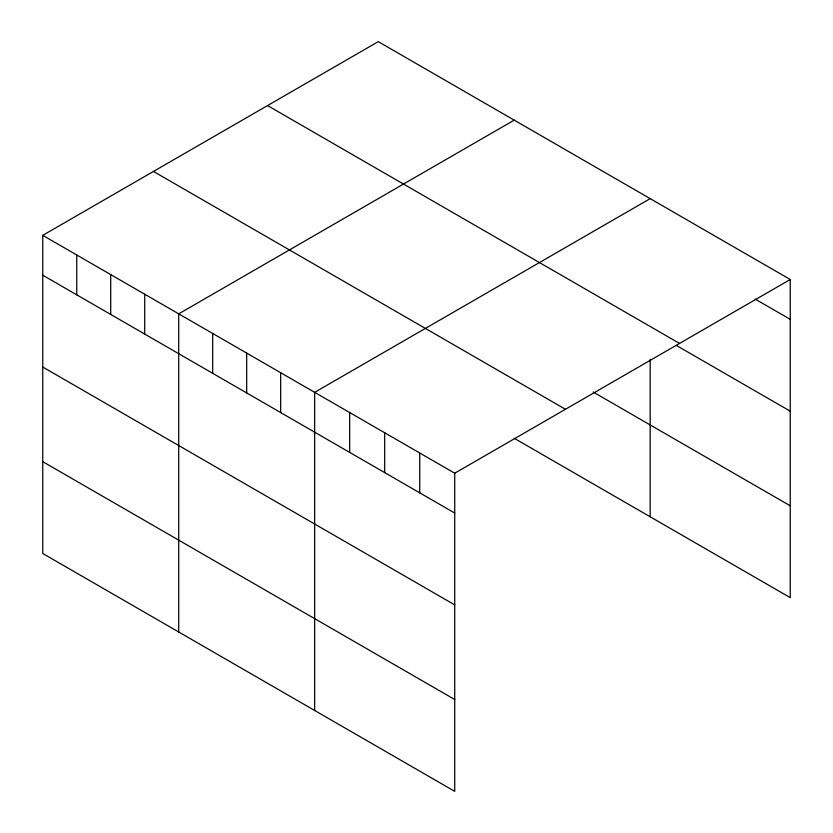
<?xml version="1.0" encoding="UTF-8"?>
<svg xmlns="http://www.w3.org/2000/svg" width="833" height="833" viewBox="0 0 833 833"><rect width="100%" height="100%" fill="white"/><g stroke="black" fill="none" stroke-linecap="round" stroke-linejoin="round"><path stroke-width="1.25" d="M42.754 235.354L454.735 473.206L454.735 791.35L42.754 553.497L42.754 235.354L378.265 41.65L790.246 279.503L790.246 597.646L514.221 438.283M514.221 120.139L178.71 313.854L178.71 631.987M650.177 198.629L314.655 392.343L314.655 710.476M454.735 473.206L790.246 279.503M755.229 299.13L790.246 319.351M267.549 105.572L679.53 343.425M676.438 345.476L790.246 411.19M593.158 392.02L790.246 505.808M153.47 171.431L565.451 409.284M42.754 275.202L454.735 513.055M42.754 367.041L454.735 604.893M42.754 461.659L454.735 699.512M650.177 359.335L650.177 516.772M419.717 452.996L419.717 492.834M384.69 432.775L384.69 472.623M349.673 412.554L349.673 452.402M280.669 372.715L280.669 412.564M246.683 353.098L246.683 392.937M212.696 333.471L212.696 373.319M144.713 294.226L144.713 334.075M110.727 274.609L110.727 314.447M76.74 254.981L76.74 294.83"/></g></svg>
